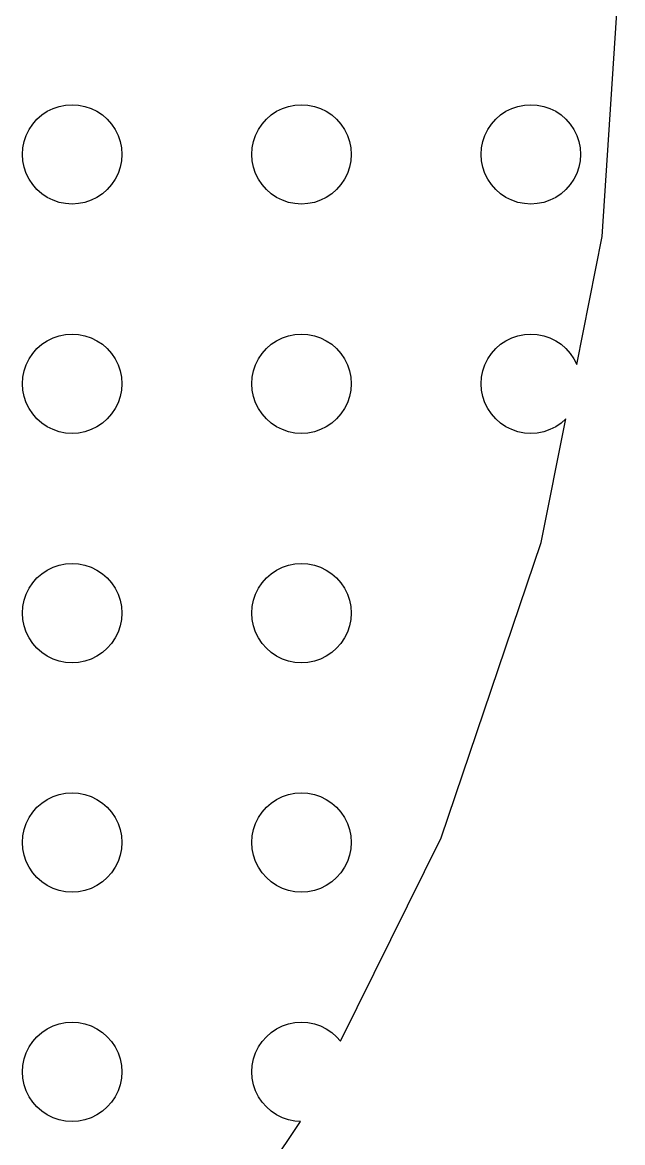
# Model space of a CAD drawing. Header units: metres. Extents: x -156 to 156, y -156 to 156.
# Drawn here: x 116.8 to 156, y -79.6 to -6.4 of the extents above; entities that cross this region are included whole.
import ezdxf

# ---------------------------------------------------------------- set-up
doc = ezdxf.new("R2010")
doc.units = ezdxf.units.M

msp = doc.modelspace()

# ---------------------------------------------------------------- linework, layer by layer
for p, q in [((154.665, -20.3621), (156, 0)), ((117.702, -12.7019), (118.022, -12.4216)), ((118.022, -12.4216), (118.375, -12.1854)), ((118.375, -12.1854), (118.756, -11.9974)), ((118.756, -11.9974), (119.159, -11.8607)), ((119.159, -11.8607), (119.576, -11.7778)), ((119.576, -11.7778), (120, -11.75)), ((120, -11.75), (120.424, -11.7778)), ((120.424, -11.7778), (120.841, -11.8607)), ((120.841, -11.8607), (121.244, -11.9974)), ((121.244, -11.9974), (121.625, -12.1854)), ((121.625, -12.1854), (121.978, -12.4216)), ((121.978, -12.4216), (122.298, -12.7019)), ((132.702, -12.7019), (133.022, -12.4216)), ((133.022, -12.4216), (133.375, -12.1854)), ((133.375, -12.1854), (133.756, -11.9974)), ((133.756, -11.9974), (134.159, -11.8607)), ((134.159, -11.8607), (134.576, -11.7778)), ((134.576, -11.7778), (135, -11.75)), ((135, -11.75), (135.424, -11.7778)), ((135.424, -11.7778), (135.841, -11.8607)), ((135.841, -11.8607), (136.244, -11.9974)), ((136.244, -11.9974), (136.625, -12.1854)), ((136.625, -12.1854), (136.978, -12.4216)), ((136.978, -12.4216), (137.298, -12.7019)), ((147.702, -12.7019), (148.022, -12.4216)), ((148.022, -12.4216), (148.375, -12.1854)), ((148.375, -12.1854), (148.756, -11.9974)), ((148.756, -11.9974), (149.159, -11.8607)), ((149.159, -11.8607), (149.576, -11.7778)), ((149.576, -11.7778), (150, -11.75)), ((150, -11.75), (150.424, -11.7778)), ((150.424, -11.7778), (150.841, -11.8607)), ((150.841, -11.8607), (151.244, -11.9974)), ((151.244, -11.9974), (151.625, -12.1854)), ((151.625, -12.1854), (151.978, -12.4216)), ((151.978, -12.4216), (152.298, -12.7019)), ((117.185, -13.375), (117.422, -13.0215)), ((117.422, -13.0215), (117.702, -12.7019)), ((122.298, -12.7019), (122.578, -13.0215)), ((122.578, -13.0215), (122.815, -13.375)), ((132.185, -13.375), (132.422, -13.0215)), ((132.422, -13.0215), (132.702, -12.7019)), ((137.298, -12.7019), (137.578, -13.0215)), ((137.578, -13.0215), (137.815, -13.375)), ((147.185, -13.375), (147.422, -13.0215)), ((147.422, -13.0215), (147.702, -12.7019)), ((152.298, -12.7019), (152.578, -13.0215)), ((152.578, -13.0215), (152.815, -13.375)), ((116.861, -14.1588), (116.997, -13.7563)), ((116.997, -13.7563), (117.185, -13.375)), ((122.815, -13.375), (123.003, -13.7563)), ((123.003, -13.7563), (123.139, -14.1588)), ((131.861, -14.1588), (131.997, -13.7563)), ((131.997, -13.7563), (132.185, -13.375)), ((137.815, -13.375), (138.003, -13.7563)), ((138.003, -13.7563), (138.139, -14.1588)), ((146.861, -14.1588), (146.997, -13.7563)), ((146.997, -13.7563), (147.185, -13.375)), ((152.815, -13.375), (153.003, -13.7563)), ((153.003, -13.7563), (153.139, -14.1588)), ((116.75, -15), (116.778, -14.5758)), ((116.778, -14.5758), (116.861, -14.1588)), ((123.139, -14.1588), (123.222, -14.5758)), ((123.222, -14.5758), (123.25, -15)), ((131.75, -15), (131.778, -14.5758)), ((131.778, -14.5758), (131.861, -14.1588)), ((138.139, -14.1588), (138.222, -14.5758)), ((138.222, -14.5758), (138.25, -15)), ((146.75, -15), (146.778, -14.5758)), ((146.778, -14.5758), (146.861, -14.1588)), ((153.139, -14.1588), (153.222, -14.5758)), ((153.222, -14.5758), (153.25, -15)), ((116.778, -15.4242), (116.75, -15)), ((123.25, -15), (123.222, -15.4242)), ((131.778, -15.4242), (131.75, -15)), ((138.25, -15), (138.222, -15.4242)), ((146.778, -15.4242), (146.75, -15)), ((153.25, -15), (153.222, -15.4242)), ((116.861, -15.8412), (116.778, -15.4242)), ((116.997, -16.2437), (116.861, -15.8412)), ((123.139, -15.8412), (123.003, -16.2437)), ((123.222, -15.4242), (123.139, -15.8412)), ((131.861, -15.8412), (131.778, -15.4242)), ((131.997, -16.2437), (131.861, -15.8412)), ((138.139, -15.8412), (138.003, -16.2437)), ((138.222, -15.4242), (138.139, -15.8412)), ((146.861, -15.8412), (146.778, -15.4242)), ((146.997, -16.2437), (146.861, -15.8412)), ((153.139, -15.8412), (153.003, -16.2437)), ((153.222, -15.4242), (153.139, -15.8412)), ((117.185, -16.625), (116.997, -16.2437)), ((117.422, -16.9785), (117.185, -16.625)), ((122.815, -16.625), (122.578, -16.9785)), ((123.003, -16.2437), (122.815, -16.625)), ((132.185, -16.625), (131.997, -16.2437)), ((132.422, -16.9785), (132.185, -16.625)), ((137.815, -16.625), (137.578, -16.9785)), ((138.003, -16.2437), (137.815, -16.625)), ((147.185, -16.625), (146.997, -16.2437)), ((147.422, -16.9785), (147.185, -16.625)), ((152.815, -16.625), (152.578, -16.9785)), ((153.003, -16.2437), (152.815, -16.625)), ((117.702, -17.2981), (117.422, -16.9785)), ((118.022, -17.5784), (117.702, -17.2981)), ((118.375, -17.8146), (118.022, -17.5784)), ((121.978, -17.5784), (121.625, -17.8146)), ((122.298, -17.2981), (121.978, -17.5784)), ((122.578, -16.9785), (122.298, -17.2981)), ((132.702, -17.2981), (132.422, -16.9785)), ((133.022, -17.5784), (132.702, -17.2981)), ((133.375, -17.8146), (133.022, -17.5784)), ((136.978, -17.5784), (136.625, -17.8146)), ((137.298, -17.2981), (136.978, -17.5784)), ((137.578, -16.9785), (137.298, -17.2981)), ((147.702, -17.2981), (147.422, -16.9785)), ((148.022, -17.5784), (147.702, -17.2981)), ((148.375, -17.8146), (148.022, -17.5784)), ((151.978, -17.5784), (151.625, -17.8146)), ((152.298, -17.2981), (151.978, -17.5784)), ((152.578, -16.9785), (152.298, -17.2981)), ((118.756, -18.0026), (118.375, -17.8146)), ((119.159, -18.1393), (118.756, -18.0026)), ((119.576, -18.2222), (119.159, -18.1393)), ((120, -18.25), (119.576, -18.2222)), ((120.424, -18.2222), (120, -18.25)), ((120.841, -18.1393), (120.424, -18.2222)), ((121.244, -18.0026), (120.841, -18.1393)), ((121.625, -17.8146), (121.244, -18.0026)), ((133.756, -18.0026), (133.375, -17.8146)), ((134.159, -18.1393), (133.756, -18.0026)), ((134.576, -18.2222), (134.159, -18.1393)), ((135, -18.25), (134.576, -18.2222)), ((135.424, -18.2222), (135, -18.25)), ((135.841, -18.1393), (135.424, -18.2222)), ((136.244, -18.0026), (135.841, -18.1393)), ((136.625, -17.8146), (136.244, -18.0026)), ((148.756, -18.0026), (148.375, -17.8146)), ((149.159, -18.1393), (148.756, -18.0026)), ((149.576, -18.2222), (149.159, -18.1393)), ((150, -18.25), (149.576, -18.2222)), ((150.424, -18.2222), (150, -18.25)), ((150.841, -18.1393), (150.424, -18.2222)), ((151.244, -18.0026), (150.841, -18.1393)), ((151.625, -17.8146), (151.244, -18.0026)), ((152.998, -28.7463), (154.665, -20.3621)), ((118.375, -27.1854), (118.756, -26.9974)), ((118.756, -26.9974), (119.159, -26.8607)), ((119.159, -26.8607), (119.576, -26.7778)), ((119.576, -26.7778), (120, -26.75)), ((120, -26.75), (120.424, -26.7778)), ((120.424, -26.7778), (120.841, -26.8607)), ((120.841, -26.8607), (121.244, -26.9974)), ((121.244, -26.9974), (121.625, -27.1854)), ((133.375, -27.1854), (133.756, -26.9974)), ((133.756, -26.9974), (134.159, -26.8607)), ((134.159, -26.8607), (134.576, -26.7778)), ((134.576, -26.7778), (135, -26.75)), ((135, -26.75), (135.424, -26.7778)), ((135.424, -26.7778), (135.841, -26.8607)), ((135.841, -26.8607), (136.244, -26.9974)), ((136.244, -26.9974), (136.625, -27.1854)), ((148.375, -27.1854), (148.756, -26.9974)), ((148.756, -26.9974), (149.159, -26.8607)), ((149.159, -26.8607), (149.576, -26.7778)), ((149.576, -26.7778), (150, -26.75)), ((150, -26.75), (150.424, -26.7778)), ((150.424, -26.7778), (150.841, -26.8607)), ((150.841, -26.8607), (151.244, -26.9974)), ((151.244, -26.9974), (151.625, -27.1854)), ((117.422, -28.0215), (117.702, -27.7019)), ((117.702, -27.7019), (118.022, -27.4216)), ((118.022, -27.4216), (118.375, -27.1854)), ((121.625, -27.1854), (121.978, -27.4216)), ((121.978, -27.4216), (122.298, -27.7019)), ((122.298, -27.7019), (122.578, -28.0215)), ((132.422, -28.0215), (132.702, -27.7019)), ((132.702, -27.7019), (133.022, -27.4216)), ((133.022, -27.4216), (133.375, -27.1854)), ((136.625, -27.1854), (136.978, -27.4216)), ((136.978, -27.4216), (137.298, -27.7019)), ((137.298, -27.7019), (137.578, -28.0215)), ((147.422, -28.0215), (147.702, -27.7019)), ((147.702, -27.7019), (148.022, -27.4216)), ((148.022, -27.4216), (148.375, -27.1854)), ((151.625, -27.1854), (151.978, -27.4216)), ((151.978, -27.4216), (152.298, -27.7019)), ((152.298, -27.7019), (152.578, -28.0215)), ((116.997, -28.7563), (117.185, -28.375)), ((117.185, -28.375), (117.422, -28.0215)), ((122.578, -28.0215), (122.815, -28.375)), ((122.815, -28.375), (123.003, -28.7563)), ((131.997, -28.7563), (132.185, -28.375)), ((132.185, -28.375), (132.422, -28.0215)), ((137.578, -28.0215), (137.815, -28.375)), ((137.815, -28.375), (138.003, -28.7563)), ((146.997, -28.7563), (147.185, -28.375)), ((147.185, -28.375), (147.422, -28.0215)), ((152.578, -28.0215), (152.815, -28.375)), ((152.815, -28.375), (152.998, -28.7463)), ((116.778, -29.5758), (116.861, -29.1588)), ((116.861, -29.1588), (116.997, -28.7563)), ((123.003, -28.7563), (123.139, -29.1588)), ((123.139, -29.1588), (123.222, -29.5758)), ((131.778, -29.5758), (131.861, -29.1588)), ((131.861, -29.1588), (131.997, -28.7563)), ((138.003, -28.7563), (138.139, -29.1588)), ((138.139, -29.1588), (138.222, -29.5758)), ((146.778, -29.5758), (146.861, -29.1588)), ((146.861, -29.1588), (146.997, -28.7563)), ((116.75, -30), (116.778, -29.5758)), ((116.778, -30.4242), (116.75, -30)), ((123.222, -29.5758), (123.25, -30)), ((123.25, -30), (123.222, -30.4242)), ((131.75, -30), (131.778, -29.5758)), ((131.778, -30.4242), (131.75, -30)), ((138.222, -29.5758), (138.25, -30)), ((138.25, -30), (138.222, -30.4242)), ((146.75, -30), (146.778, -29.5758)), ((146.778, -30.4242), (146.75, -30)), ((116.861, -30.8412), (116.778, -30.4242)), ((123.222, -30.4242), (123.139, -30.8412)), ((131.861, -30.8412), (131.778, -30.4242)), ((138.222, -30.4242), (138.139, -30.8412)), ((146.861, -30.8412), (146.778, -30.4242)), ((116.997, -31.2437), (116.861, -30.8412)), ((117.185, -31.625), (116.997, -31.2437)), ((123.003, -31.2437), (122.815, -31.625)), ((123.139, -30.8412), (123.003, -31.2437)), ((131.997, -31.2437), (131.861, -30.8412)), ((132.185, -31.625), (131.997, -31.2437)), ((138.003, -31.2437), (137.815, -31.625)), ((138.139, -30.8412), (138.003, -31.2437)), ((146.997, -31.2437), (146.861, -30.8412)), ((147.185, -31.625), (146.997, -31.2437)), ((117.422, -31.9785), (117.185, -31.625)), ((117.702, -32.2981), (117.422, -31.9785)), ((122.578, -31.9785), (122.298, -32.2981)), ((122.815, -31.625), (122.578, -31.9785)), ((132.422, -31.9785), (132.185, -31.625)), ((132.702, -32.2981), (132.422, -31.9785)), ((137.578, -31.9785), (137.298, -32.2981)), ((137.815, -31.625), (137.578, -31.9785)), ((147.422, -31.9785), (147.185, -31.625)), ((147.702, -32.2981), (147.422, -31.9785)), ((118.022, -32.5784), (117.702, -32.2981)), ((118.375, -32.8146), (118.022, -32.5784)), ((118.756, -33.0026), (118.375, -32.8146)), ((121.625, -32.8146), (121.244, -33.0026)), ((121.978, -32.5784), (121.625, -32.8146)), ((122.298, -32.2981), (121.978, -32.5784)), ((133.022, -32.5784), (132.702, -32.2981)), ((133.375, -32.8146), (133.022, -32.5784)), ((133.756, -33.0026), (133.375, -32.8146)), ((136.625, -32.8146), (136.244, -33.0026)), ((136.978, -32.5784), (136.625, -32.8146)), ((137.298, -32.2981), (136.978, -32.5784)), ((148.022, -32.5784), (147.702, -32.2981)), ((148.375, -32.8146), (148.022, -32.5784)), ((148.756, -33.0026), (148.375, -32.8146)), ((150.684, -40.3758), (152.29, -32.3054)), ((151.625, -32.8146), (151.244, -33.0026)), ((151.978, -32.5784), (151.625, -32.8146)), ((152.29, -32.3054), (151.978, -32.5784)), ((119.159, -33.1393), (118.756, -33.0026)), ((119.576, -33.2222), (119.159, -33.1393)), ((120, -33.25), (119.576, -33.2222)), ((120.424, -33.2222), (120, -33.25)), ((120.841, -33.1393), (120.424, -33.2222)), ((121.244, -33.0026), (120.841, -33.1393)), ((134.159, -33.1393), (133.756, -33.0026)), ((134.576, -33.2222), (134.159, -33.1393)), ((135, -33.25), (134.576, -33.2222)), ((135.424, -33.2222), (135, -33.25)), ((135.841, -33.1393), (135.424, -33.2222)), ((136.244, -33.0026), (135.841, -33.1393)), ((149.159, -33.1393), (148.756, -33.0026)), ((149.576, -33.2222), (149.159, -33.1393)), ((150, -33.25), (149.576, -33.2222)), ((150.424, -33.2222), (150, -33.25)), ((150.841, -33.1393), (150.424, -33.2222)), ((151.244, -33.0026), (150.841, -33.1393)), ((144.125, -59.6986), (150.684, -40.3758)), ((119.576, -41.7778), (120, -41.75)), ((120, -41.75), (120.424, -41.7778)), ((134.576, -41.7778), (135, -41.75)), ((135, -41.75), (135.424, -41.7778)), ((117.702, -42.7019), (118.022, -42.4216)), ((118.022, -42.4216), (118.375, -42.1854)), ((118.375, -42.1854), (118.756, -41.9974)), ((118.756, -41.9974), (119.159, -41.8607)), ((119.159, -41.8607), (119.576, -41.7778)), ((120.424, -41.7778), (120.841, -41.8607)), ((120.841, -41.8607), (121.244, -41.9974)), ((121.244, -41.9974), (121.625, -42.1854)), ((121.625, -42.1854), (121.978, -42.4216)), ((121.978, -42.4216), (122.298, -42.7019)), ((132.702, -42.7019), (133.022, -42.4216)), ((133.022, -42.4216), (133.375, -42.1854)), ((133.375, -42.1854), (133.756, -41.9974)), ((133.756, -41.9974), (134.159, -41.8607)), ((134.159, -41.8607), (134.576, -41.7778)), ((135.424, -41.7778), (135.841, -41.8607)), ((135.841, -41.8607), (136.244, -41.9974)), ((136.244, -41.9974), (136.625, -42.1854)), ((136.625, -42.1854), (136.978, -42.4216)), ((136.978, -42.4216), (137.298, -42.7019)), ((117.185, -43.375), (117.422, -43.0215)), ((117.422, -43.0215), (117.702, -42.7019)), ((122.298, -42.7019), (122.578, -43.0215)), ((122.578, -43.0215), (122.815, -43.375)), ((132.185, -43.375), (132.422, -43.0215)), ((132.422, -43.0215), (132.702, -42.7019)), ((137.298, -42.7019), (137.578, -43.0215)), ((137.578, -43.0215), (137.815, -43.375)), ((116.861, -44.1588), (116.997, -43.7563)), ((116.997, -43.7563), (117.185, -43.375)), ((122.815, -43.375), (123.003, -43.7563)), ((123.003, -43.7563), (123.139, -44.1588)), ((131.861, -44.1588), (131.997, -43.7563)), ((131.997, -43.7563), (132.185, -43.375)), ((137.815, -43.375), (138.003, -43.7563)), ((138.003, -43.7563), (138.139, -44.1588)), ((116.75, -45), (116.778, -44.5758)), ((116.778, -44.5758), (116.861, -44.1588)), ((123.139, -44.1588), (123.222, -44.5758)), ((123.222, -44.5758), (123.25, -45)), ((131.75, -45), (131.778, -44.5758)), ((131.778, -44.5758), (131.861, -44.1588)), ((138.139, -44.1588), (138.222, -44.5758)), ((138.222, -44.5758), (138.25, -45)), ((116.778, -45.4242), (116.75, -45)), ((123.25, -45), (123.222, -45.4242)), ((131.778, -45.4242), (131.75, -45)), ((138.25, -45), (138.222, -45.4242)), ((116.861, -45.8412), (116.778, -45.4242)), ((116.997, -46.2437), (116.861, -45.8412)), ((123.139, -45.8412), (123.003, -46.2437)), ((123.222, -45.4242), (123.139, -45.8412)), ((131.861, -45.8412), (131.778, -45.4242)), ((131.997, -46.2437), (131.861, -45.8412)), ((138.139, -45.8412), (138.003, -46.2437)), ((138.222, -45.4242), (138.139, -45.8412)), ((117.185, -46.625), (116.997, -46.2437)), ((117.422, -46.9785), (117.185, -46.625)), ((122.815, -46.625), (122.578, -46.9785)), ((123.003, -46.2437), (122.815, -46.625)), ((132.185, -46.625), (131.997, -46.2437)), ((132.422, -46.9785), (132.185, -46.625)), ((137.815, -46.625), (137.578, -46.9785)), ((138.003, -46.2437), (137.815, -46.625)), ((117.702, -47.2981), (117.422, -46.9785)), ((118.022, -47.5784), (117.702, -47.2981)), ((118.375, -47.8146), (118.022, -47.5784)), ((121.978, -47.5784), (121.625, -47.8146)), ((122.298, -47.2981), (121.978, -47.5784)), ((122.578, -46.9785), (122.298, -47.2981)), ((132.702, -47.2981), (132.422, -46.9785)), ((133.022, -47.5784), (132.702, -47.2981)), ((133.375, -47.8146), (133.022, -47.5784)), ((136.978, -47.5784), (136.625, -47.8146)), ((137.298, -47.2981), (136.978, -47.5784)), ((137.578, -46.9785), (137.298, -47.2981)), ((118.756, -48.0026), (118.375, -47.8146)), ((119.159, -48.1393), (118.756, -48.0026)), ((119.576, -48.2222), (119.159, -48.1393)), ((120, -48.25), (119.576, -48.2222)), ((120.424, -48.2222), (120, -48.25)), ((120.841, -48.1393), (120.424, -48.2222)), ((121.244, -48.0026), (120.841, -48.1393)), ((121.625, -47.8146), (121.244, -48.0026)), ((133.756, -48.0026), (133.375, -47.8146)), ((134.159, -48.1393), (133.756, -48.0026)), ((134.576, -48.2222), (134.159, -48.1393)), ((135, -48.25), (134.576, -48.2222)), ((135.424, -48.2222), (135, -48.25)), ((135.841, -48.1393), (135.424, -48.2222)), ((136.244, -48.0026), (135.841, -48.1393)), ((136.625, -47.8146), (136.244, -48.0026)), ((118.375, -57.1854), (118.756, -56.9974)), ((118.756, -56.9974), (119.159, -56.8607)), ((119.159, -56.8607), (119.576, -56.7778)), ((119.576, -56.7778), (120, -56.75)), ((120, -56.75), (120.424, -56.7778)), ((120.424, -56.7778), (120.841, -56.8607)), ((120.841, -56.8607), (121.244, -56.9974)), ((121.244, -56.9974), (121.625, -57.1854)), ((133.375, -57.1854), (133.756, -56.9974)), ((133.756, -56.9974), (134.159, -56.8607)), ((134.159, -56.8607), (134.576, -56.7778)), ((134.576, -56.7778), (135, -56.75)), ((135, -56.75), (135.424, -56.7778)), ((135.424, -56.7778), (135.841, -56.8607)), ((135.841, -56.8607), (136.244, -56.9974)), ((136.244, -56.9974), (136.625, -57.1854)), ((117.422, -58.0215), (117.702, -57.7019)), ((117.702, -57.7019), (118.022, -57.4216)), ((118.022, -57.4216), (118.375, -57.1854)), ((121.625, -57.1854), (121.978, -57.4216)), ((121.978, -57.4216), (122.298, -57.7019)), ((122.298, -57.7019), (122.578, -58.0215)), ((132.422, -58.0215), (132.702, -57.7019)), ((132.702, -57.7019), (133.022, -57.4216)), ((133.022, -57.4216), (133.375, -57.1854)), ((136.625, -57.1854), (136.978, -57.4216)), ((136.978, -57.4216), (137.298, -57.7019)), ((137.298, -57.7019), (137.578, -58.0215)), ((116.997, -58.7563), (117.185, -58.375)), ((117.185, -58.375), (117.422, -58.0215)), ((122.578, -58.0215), (122.815, -58.375)), ((122.815, -58.375), (123.003, -58.7563)), ((131.997, -58.7563), (132.185, -58.375)), ((132.185, -58.375), (132.422, -58.0215)), ((137.578, -58.0215), (137.815, -58.375)), ((137.815, -58.375), (138.003, -58.7563)), ((116.778, -59.5758), (116.861, -59.1588)), ((116.861, -59.1588), (116.997, -58.7563)), ((123.003, -58.7563), (123.139, -59.1588)), ((123.139, -59.1588), (123.222, -59.5758)), ((131.778, -59.5758), (131.861, -59.1588)), ((131.861, -59.1588), (131.997, -58.7563)), ((138.003, -58.7563), (138.139, -59.1588)), ((138.139, -59.1588), (138.222, -59.5758)), ((116.75, -60), (116.778, -59.5758)), ((116.778, -60.4242), (116.75, -60)), ((123.222, -59.5758), (123.25, -60)), ((123.25, -60), (123.222, -60.4242)), ((131.75, -60), (131.778, -59.5758)), ((131.778, -60.4242), (131.75, -60)), ((137.563, -73.0045), (144.125, -59.6986)), ((138.222, -59.5758), (138.25, -60)), ((138.25, -60), (138.222, -60.4242)), ((116.861, -60.8412), (116.778, -60.4242)), ((123.222, -60.4242), (123.139, -60.8412)), ((131.861, -60.8412), (131.778, -60.4242)), ((138.222, -60.4242), (138.139, -60.8412)), ((116.997, -61.2437), (116.861, -60.8412)), ((117.185, -61.625), (116.997, -61.2437)), ((123.003, -61.2437), (122.815, -61.625)), ((123.139, -60.8412), (123.003, -61.2437)), ((131.997, -61.2437), (131.861, -60.8412)), ((132.185, -61.625), (131.997, -61.2437)), ((138.003, -61.2437), (137.815, -61.625)), ((138.139, -60.8412), (138.003, -61.2437)), ((117.422, -61.9785), (117.185, -61.625)), ((117.702, -62.2981), (117.422, -61.9785)), ((122.578, -61.9785), (122.298, -62.2981)), ((122.815, -61.625), (122.578, -61.9785)), ((132.422, -61.9785), (132.185, -61.625)), ((132.702, -62.2981), (132.422, -61.9785)), ((137.578, -61.9785), (137.298, -62.2981)), ((137.815, -61.625), (137.578, -61.9785)), ((118.022, -62.5784), (117.702, -62.2981)), ((118.375, -62.8146), (118.022, -62.5784)), ((118.756, -63.0026), (118.375, -62.8146)), ((121.625, -62.8146), (121.244, -63.0026)), ((121.978, -62.5784), (121.625, -62.8146)), ((122.298, -62.2981), (121.978, -62.5784)), ((133.022, -62.5784), (132.702, -62.2981)), ((133.375, -62.8146), (133.022, -62.5784)), ((133.756, -63.0026), (133.375, -62.8146)), ((136.625, -62.8146), (136.244, -63.0026)), ((136.978, -62.5784), (136.625, -62.8146)), ((137.298, -62.2981), (136.978, -62.5784)), ((119.159, -63.1393), (118.756, -63.0026)), ((119.576, -63.2222), (119.159, -63.1393)), ((120, -63.25), (119.576, -63.2222)), ((120.424, -63.2222), (120, -63.25)), ((120.841, -63.1393), (120.424, -63.2222)), ((121.244, -63.0026), (120.841, -63.1393)), ((134.159, -63.1393), (133.756, -63.0026)), ((134.576, -63.2222), (134.159, -63.1393)), ((135, -63.25), (134.576, -63.2222)), ((135.424, -63.2222), (135, -63.25)), ((135.841, -63.1393), (135.424, -63.2222)), ((136.244, -63.0026), (135.841, -63.1393)), ((119.159, -71.8607), (119.576, -71.7778)), ((119.576, -71.7778), (120, -71.75)), ((120, -71.75), (120.424, -71.7778)), ((120.424, -71.7778), (120.841, -71.8607)), ((134.159, -71.8607), (134.576, -71.7778)), ((134.576, -71.7778), (135, -71.75)), ((135, -71.75), (135.424, -71.7778)), ((135.424, -71.7778), (135.841, -71.8607)), ((117.702, -72.7019), (118.022, -72.4216)), ((118.022, -72.4216), (118.375, -72.1854)), ((118.375, -72.1854), (118.756, -71.9974)), ((118.756, -71.9974), (119.159, -71.8607)), ((120.841, -71.8607), (121.244, -71.9974)), ((121.244, -71.9974), (121.625, -72.1854)), ((121.625, -72.1854), (121.978, -72.4216)), ((121.978, -72.4216), (122.298, -72.7019)), ((132.702, -72.7019), (133.022, -72.4216)), ((133.022, -72.4216), (133.375, -72.1854)), ((133.375, -72.1854), (133.756, -71.9974)), ((133.756, -71.9974), (134.159, -71.8607)), ((135.841, -71.8607), (136.244, -71.9974)), ((136.244, -71.9974), (136.625, -72.1854)), ((136.625, -72.1854), (136.978, -72.4216)), ((136.978, -72.4216), (137.298, -72.7019)), ((117.185, -73.375), (117.422, -73.0215)), ((117.422, -73.0215), (117.702, -72.7019)), ((122.298, -72.7019), (122.578, -73.0215)), ((122.578, -73.0215), (122.815, -73.375)), ((132.185, -73.375), (132.422, -73.0215)), ((132.422, -73.0215), (132.702, -72.7019)), ((137.298, -72.7019), (137.563, -73.0045)), ((116.861, -74.1588), (116.997, -73.7563)), ((116.997, -73.7563), (117.185, -73.375)), ((122.815, -73.375), (123.003, -73.7563)), ((123.003, -73.7563), (123.139, -74.1588)), ((131.861, -74.1588), (131.997, -73.7563)), ((131.997, -73.7563), (132.185, -73.375)), ((116.75, -75), (116.778, -74.5758)), ((116.778, -74.5758), (116.861, -74.1588)), ((123.139, -74.1588), (123.222, -74.5758)), ((123.222, -74.5758), (123.25, -75)), ((131.75, -75), (131.778, -74.5758)), ((131.778, -74.5758), (131.861, -74.1588)), ((116.778, -75.4242), (116.75, -75)), ((116.861, -75.8412), (116.778, -75.4242)), ((123.222, -75.4242), (123.139, -75.8412)), ((123.25, -75), (123.222, -75.4242)), ((131.778, -75.4242), (131.75, -75)), ((131.861, -75.8412), (131.778, -75.4242)), ((116.997, -76.2437), (116.861, -75.8412)), ((123.139, -75.8412), (123.003, -76.2437)), ((131.997, -76.2437), (131.861, -75.8412)), ((117.185, -76.625), (116.997, -76.2437)), ((117.422, -76.9785), (117.185, -76.625)), ((122.815, -76.625), (122.578, -76.9785)), ((123.003, -76.2437), (122.815, -76.625)), ((132.185, -76.625), (131.997, -76.2437)), ((132.422, -76.9785), (132.185, -76.625)), ((117.702, -77.2981), (117.422, -76.9785)), ((118.022, -77.5784), (117.702, -77.2981)), ((118.375, -77.8146), (118.022, -77.5784)), ((121.978, -77.5784), (121.625, -77.8146)), ((122.298, -77.2981), (121.978, -77.5784)), ((122.578, -76.9785), (122.298, -77.2981)), ((132.702, -77.2981), (132.422, -76.9785)), ((133.022, -77.5784), (132.702, -77.2981)), ((133.375, -77.8146), (133.022, -77.5784)), ((118.756, -78.0026), (118.375, -77.8146)), ((119.159, -78.1393), (118.756, -78.0026)), ((119.576, -78.2222), (119.159, -78.1393)), ((120, -78.25), (119.576, -78.2222)), ((120.424, -78.2222), (120, -78.25)), ((120.841, -78.1393), (120.424, -78.2222)), ((121.244, -78.0026), (120.841, -78.1393)), ((121.625, -77.8146), (121.244, -78.0026)), ((123.763, -94.9668), (134.936, -78.2458)), ((133.756, -78.0026), (133.375, -77.8146)), ((134.159, -78.1393), (133.756, -78.0026)), ((134.576, -78.2222), (134.159, -78.1393)), ((134.936, -78.2458), (134.576, -78.2222))]:
    msp.add_line(p, q)

doc.saveas('drawing.dxf')
